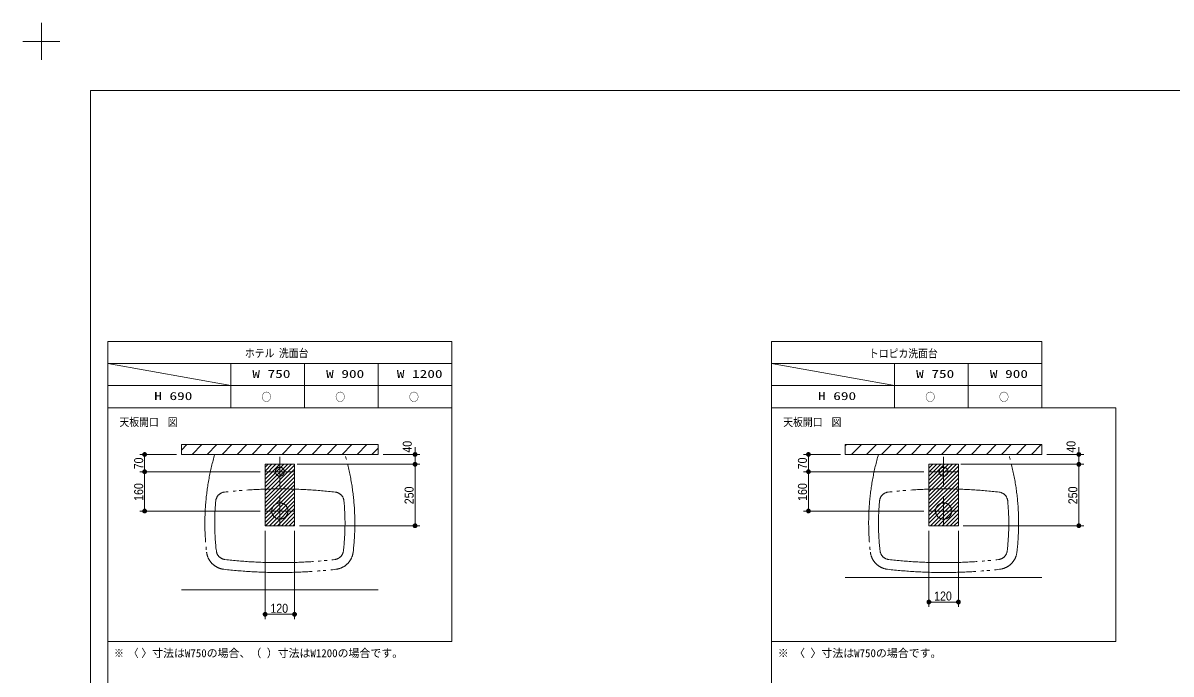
# Model space of a CAD drawing. Units: millimetres, scale not verified. Extents: x -6062 to 6062, y -3045 to 3045.
# Drawn here: x -6062 to -1392, y 397 to 3045 of the extents above; entities that cross this region are included whole.
import ezdxf
from ezdxf.enums import TextEntityAlignment as Align

# ---------------------------------------------------------------- set-up
doc = ezdxf.new("R2010")
doc.units = ezdxf.units.MM
doc.header["$LTSCALE"] = 20
doc.linetypes.add('LONG_DOUBLE_CHAIN', pattern=[21.8, 18, -1, 0.6, -0.6, 0.6, -1])
for name, color, linetype, lineweight in [('0-0_1図面枠', 7, 'Continuous', 9), ('0-1_2寸法-1', 7, 'Continuous', 9), ('0-2_0', 7, 'Continuous', 9), ('0-3_3一般', 7, 'Continuous', 9), ('0-4_2寸法-2', 7, 'Continuous', 9)]:
    doc.layers.add(name, color=color, linetype=linetype, lineweight=lineweight)
doc.styles.add('ＭＳ ゴシック', font='')
doc.styles.add('ＭＳ Ｐゴシック', font='')
doc.styles.get('ＭＳ ゴシック').set_extended_font_data('MS Gothic')
doc.styles.get('ＭＳ Ｐゴシック').set_extended_font_data('MS PGothic')

# ---------------------------------------------------------------- blocks, each defined once
blk = doc.blocks.new('グループ')
at = {"layer": '0-0_1図面枠'}
for p, q in [((-84000, 57900), (-84000, 60900)), ((-85500, 59400), (-82500, 59400))]:
    blk.add_line(p, q, dxfattribs=at)
blk = doc.blocks.new('グループ-2')
at = {"layer": '0-0_1図面枠'}
blk.add_lwpolyline([(-80000, 55400), (80000, 55400), (80000, -55400), (-80000, -55400)], close=True, dxfattribs=at)
blk = doc.blocks.new('図面枠')
at = {"layer": '0-0_1図面枠'}
for name in ['グループ', 'グループ-2']:
    blk.add_blockref(name, (0, 0), dxfattribs=at)
blk = doc.blocks.new('_Dot')
at = {"layer": '0-2_0'}
for p, q in [((-10, 0), (-20, 0)), ((9.78, 2), (-9.78, 2)), ((7.99, 6), (-7.99, 6)), ((9.16, -3.98), (-9.16, -3.98)), ((6, -7.98), (-6, -7.98))]:
    blk.add_line(p, q, dxfattribs=at)
for points in [[(10, 0), (9.92, 1.25), (9.69, 2.49), (9.3, 3.68), (8.76, 4.82), (8.09, 5.88), (7.29, 6.85), (6.37, 7.71), (5.36, 8.44), (4.26, 9.05), (3.09, 9.51), (1.87, 9.82), (0.63, 9.98), (-0.63, 9.98), (-1.87, 9.82), (-3.09, 9.51), (-4.26, 9.05), (-5.36, 8.44), (-6.37, 7.71), (-7.29, 6.85), (-8.09, 5.88), (-8.76, 4.82), (-9.3, 3.68), (-9.69, 2.49), (-9.92, 1.25), (-10, 0), (0, 0)], [(-10, 0), (-9.92, -1.25), (-9.69, -2.49), (-9.3, -3.68), (-8.76, -4.82), (-8.09, -5.88), (-7.29, -6.85), (-6.37, -7.71), (-5.36, -8.44), (-4.26, -9.05), (-3.09, -9.51), (-1.87, -9.82), (-0.63, -9.98), (0.63, -9.98), (1.87, -9.82), (3.09, -9.51), (4.26, -9.05), (5.36, -8.44), (6.37, -7.71), (7.29, -6.85), (8.09, -5.88), (8.76, -4.82), (9.3, -3.68), (9.69, -2.49), (9.92, -1.25), (10, 0), (0, 0)]]:
    blk.add_lwpolyline(points, close=True, dxfattribs=at)

msp = doc.modelspace()

# ---------------------------------------------------------------- linework, layer by layer
at = {"layer": '0-0_1図面枠'}
for p, q in [((-5717.5, 1750), (-5717.5, -2420)), ((-3017.5, 1750), (-3017.5, -2420)), ((-4317.5, 1660), (-5717.5, 1660)), ((-5717.5, 1660), (-5217.5, 1570)), ((-5217.5, 1480), (-5217.5, 1660)), ((-4917.5, 1480), (-4917.5, 1660)), ((-4617.5, 1480), (-4617.5, 1660)), ((-1917.5, 1660), (-3017.5, 1660)), ((-3017.5, 1660), (-2517.5, 1570)), ((-2517.5, 1480), (-2517.5, 1660)), ((-2217.5, 1480), (-2217.5, 1660)), ((-5717.5, 1570), (-4317.5, 1570)), ((-3017.5, 1570), (-1917.5, 1570))]:
    msp.add_line(p, q, dxfattribs=at)
for points in [[(-5717.5, 1750), (-4317.5, 1750), (-4317.5, 1480), (-5717.5, 1480)], [(-3017.5, 1750), (-1917.5, 1750), (-1917.5, 1480), (-3017.5, 1480)], [(-5717.5, 1480), (-4317.5, 1480), (-4317.5, 530), (-5717.5, 530)], [(-3017.5, 1480), (-1617.5, 1480), (-1617.5, 530), (-3017.5, 530)]]:
    msp.add_lwpolyline(points, close=True, dxfattribs=at)
at = {"layer": '0-1_2寸法-1'}
for p, q in [((-5437.5, 1290), (-5587.5, 1290)), ((-5567.5, 1274.99), (-5567.5, 1235.01)), ((-2737.5, 1290), (-2887.5, 1290)), ((-2867.5, 1274.99), (-2867.5, 1235.01)), ((-5097.5, 1220), (-5587.5, 1220)), ((-5097.5, 1220), (-5587.5, 1220)), ((-4937.5, 1250), (-4447.5, 1250)), ((-4467.5, 1015.01), (-4467.5, 1234.99)), ((-2397.5, 1220), (-2887.5, 1220)), ((-2397.5, 1220), (-2887.5, 1220)), ((-2237.5, 1250), (-1747.5, 1250)), ((-1767.5, 1015.01), (-1767.5, 1234.99)), ((-5567.5, 1075.01), (-5567.5, 1204.99)), ((-2867.5, 1075.01), (-2867.5, 1204.99)), ((-5097.5, 1060), (-5587.5, 1060)), ((-2397.5, 1060), (-2887.5, 1060)), ((-4937.5, 1000), (-4447.5, 1000)), ((-2237.5, 1000), (-1747.5, 1000)), ((-5077.5, 980), (-5077.5, 620)), ((-4957.5, 980), (-4957.5, 620)), ((-2377.5, 980), (-2377.5, 670)), ((-2257.5, 980), (-2257.5, 670)), ((-2272.51, 690), (-2362.49, 690)), ((-4972.51, 640), (-5062.49, 640))]:
    msp.add_line(p, q, dxfattribs=at)
at = {"layer": '0-3_3一般'}
for p, q in [((-5417.5, 1307.76), (-5395.26, 1330)), ((-5374.3, 1290), (-5334.3, 1330)), ((-5313.34, 1290), (-5273.34, 1330)), ((-5252.38, 1290), (-5212.38, 1330)), ((-5191.42, 1290), (-5151.42, 1330)), ((-5130.46, 1290), (-5090.46, 1330)), ((-5069.5, 1290), (-5029.5, 1330)), ((-5008.54, 1290), (-4968.54, 1330)), ((-4947.58, 1290), (-4907.58, 1330)), ((-4886.62, 1290), (-4846.62, 1330)), ((-4825.66, 1290), (-4785.66, 1330)), ((-4764.7, 1290), (-4724.7, 1330)), ((-4703.74, 1290), (-4663.74, 1330)), ((-4642.78, 1290), (-4617.5, 1315.28)), ((-2717.5, 1325.52), (-2713.02, 1330)), ((-2692.06, 1290), (-2652.06, 1330)), ((-2631.1, 1290), (-2591.1, 1330)), ((-2570.14, 1290), (-2530.14, 1330)), ((-2509.18, 1290), (-2469.18, 1330)), ((-2448.22, 1290), (-2408.22, 1330)), ((-2387.26, 1290), (-2347.26, 1330)), ((-2326.3, 1290), (-2286.3, 1330)), ((-2265.34, 1290), (-2225.34, 1330)), ((-2204.38, 1290), (-2164.38, 1330)), ((-2143.42, 1290), (-2103.42, 1330)), ((-2082.46, 1290), (-2042.46, 1330)), ((-2021.5, 1290), (-1981.5, 1330)), ((-1960.54, 1290), (-1920.54, 1330)), ((-5417.5, 1290), (-4617.5, 1290)), ((-2717.5, 1290), (-1917.5, 1290)), ((-5077.5, 1238), (-5065.5, 1250)), ((-5077.5, 1222), (-5049.5, 1250)), ((-5077.5, 1206), (-5033.5, 1250)), ((-5077.5, 1190), (-5017.5, 1250)), ((-5077.5, 1174), (-5001.5, 1250)), ((-5077.5, 1158), (-4985.5, 1250)), ((-5077.5, 1142), (-4969.5, 1250)), ((-5077.5, 1126), (-4957.5, 1246)), ((-5077.5, 1110), (-4957.5, 1230)), ((-2377.5, 1234), (-2361.5, 1250)), ((-2377.5, 1218), (-2345.5, 1250)), ((-2377.5, 1202), (-2329.5, 1250)), ((-2377.5, 1186), (-2313.5, 1250)), ((-2377.5, 1170), (-2297.5, 1250)), ((-2377.5, 1154), (-2281.5, 1250)), ((-2377.5, 1138), (-2265.5, 1250)), ((-2377.5, 1122), (-2257.5, 1242)), ((-2377.5, 1106), (-2257.5, 1226)), ((-5077.5, 1094), (-4957.5, 1214)), ((-5077.5, 1078), (-4957.5, 1198)), ((-5077.5, 1062), (-4957.5, 1182)), ((-2377.5, 1090), (-2257.5, 1210)), ((-2377.5, 1074), (-2257.5, 1194)), ((-2377.5, 1058), (-2257.5, 1178)), ((-5077.5, 1046), (-4957.5, 1166)), ((-5077.5, 1030), (-4957.5, 1150)), ((-5077.5, 1014), (-4957.5, 1134)), ((-2377.5, 1042), (-2257.5, 1162)), ((-2377.5, 1026), (-2257.5, 1146)), ((-2377.5, 1010), (-2257.5, 1130)), ((-5075.5, 1000), (-4957.5, 1118)), ((-5059.5, 1000), (-4957.5, 1102)), ((-5043.5, 1000), (-4957.5, 1086)), ((-2371.5, 1000), (-2257.5, 1114)), ((-2355.5, 1000), (-2257.5, 1098)), ((-2339.5, 1000), (-2257.5, 1082)), ((-5027.5, 1000), (-4957.5, 1070)), ((-5011.5, 1000), (-4957.5, 1054)), ((-4995.5, 1000), (-4957.5, 1038)), ((-2323.5, 1000), (-2257.5, 1066)), ((-2307.5, 1000), (-2257.5, 1050)), ((-2291.5, 1000), (-2257.5, 1034)), ((-4979.5, 1000), (-4957.5, 1022)), ((-4963.5, 1000), (-4957.5, 1006)), ((-2275.5, 1000), (-2257.5, 1018)), ((-2259.5, 1000), (-2257.5, 1002)), ((-2717.5, 790), (-1917.5, 790)), ((-5417.5, 740), (-4617.5, 740))]:
    msp.add_line(p, q, dxfattribs=at)
at = {"layer": '0-3_3一般', "linetype": 'LONG_DOUBLE_CHAIN'}
for p, q in [((-4752.5, 1290), (-5282.5, 1290)), ((-5017.5, 1280), (-5017.5, 1160)), ((-2052.5, 1290), (-2582.5, 1290)), ((-2317.5, 1280), (-2317.5, 1160)), ((-5077.5, 1220), (-4957.5, 1220)), ((-2377.5, 1220), (-2257.5, 1220)), ((-5017.5, 1120), (-5017.5, 1000)), ((-2317.5, 1120), (-2317.5, 1000)), ((-5077.5, 1060), (-4957.5, 1060)), ((-2377.5, 1060), (-2257.5, 1060))]:
    msp.add_line(p, q, dxfattribs=at)
at = {"layer": '0-3_3一般'}
for points in [[(-5417.5, 1330), (-4617.5, 1330), (-4617.5, 1290), (-5417.5, 1290)], [(-2717.5, 1330), (-1917.5, 1330), (-1917.5, 1290), (-2717.5, 1290)], [(-5077.5, 1250), (-4957.5, 1250), (-4957.5, 1000), (-5077.5, 1000)], [(-5077.5, 1250), (-4957.5, 1250), (-4957.5, 1000), (-5077.5, 1000)], [(-2377.5, 1250), (-2257.5, 1250), (-2257.5, 1000), (-2377.5, 1000)], [(-2377.5, 1250), (-2257.5, 1250), (-2257.5, 1000), (-2377.5, 1000)]]:
    msp.add_lwpolyline(points, close=True, dxfattribs=at)
at = {"layer": '0-3_3一般', "linetype": 'LONG_DOUBLE_CHAIN'}
for centre, radius in [((-5017.5, 1220), 18), ((-2317.5, 1220), 18), ((-5017.5, 1060), 33), ((-2317.5, 1060), 33)]:
    msp.add_circle(centre, radius, dxfattribs=at)
for centre, radius, start, end in [((-4322.5, 1010), 1000, 163.7398, 186.71047), ((-5712.5, 1010), 1000, 353.28953, 16.2602), ((-1622.5, 1010), 1000, 163.7398, 186.71047), ((-3012.5, 1010), 1000, 353.28953, 16.2602), ((-5238.35, 1097.26), 40, 96.60521, 174.55771), ((-5017.5, -810), 1960, 83.39479, 96.60521), ((-4796.65, 1097.26), 40, 5.44229, 83.39479), ((-2538.35, 1097.26), 40, 96.60521, 174.55771), ((-2317.5, -810), 1960, 83.39479, 96.60521), ((-2096.65, 1097.26), 40, 5.44229, 83.39479), ((-4322.5, 1010), 960, 174.55771, 186.71047), ((-5712.5, 1010), 960, 353.28953, 5.44229), ((-1622.5, 1010), 960, 174.55771, 186.71047), ((-3012.5, 1010), 960, 353.28953, 5.44229), ((-5236.2, 902.5), 80, 186.71047, 263.45954), ((-5236.2, 902.5), 40, 186.71047, 263.45954), ((-4798.8, 902.5), 40, 276.54046, 353.28953), ((-4798.8, 902.5), 80, 276.54046, 353.28953), ((-2536.2, 902.5), 80, 186.71047, 263.45954), ((-2536.2, 902.5), 40, 186.71047, 263.45954), ((-2098.8, 902.5), 40, 276.54046, 353.28953), ((-2098.8, 902.5), 80, 276.54046, 353.28953), ((-5017.5, 2810), 1960, 263.45954, 276.54046), ((-2317.5, 2810), 1960, 263.45954, 276.54046), ((-5017.5, 2810), 2000, 263.45954, 276.54046), ((-2317.5, 2810), 2000, 263.45954, 276.54046)]:
    msp.add_arc(centre, radius, start, end, dxfattribs=at)
at = {"layer": '0-4_2寸法-2'}
for p, q in [((-4467.5, 1305.01), (-4467.5, 1320.01)), ((-1767.5, 1305.01), (-1767.5, 1320.01)), ((-4597.5, 1290), (-4447.5, 1290)), ((-4467.5, 1290), (-4467.5, 1250)), ((-1897.5, 1290), (-1747.5, 1290)), ((-1767.5, 1290), (-1767.5, 1250)), ((-4947.5, 1250), (-4447.5, 1250)), ((-4467.5, 1234.99), (-4467.5, 1219.99)), ((-2247.5, 1250), (-1747.5, 1250)), ((-1767.5, 1234.99), (-1767.5, 1219.99))]:
    msp.add_line(p, q, dxfattribs=at)

# ---------------------------------------------------------------- block references
at = {"layer": '0-0_1図面枠', "xscale": 0.05, "yscale": 0.05}
msp.add_blockref('図面枠', (-1787.5, 0), dxfattribs=at)
at = {"layer": '0-1_2寸法-1', "xscale": 0.7503418, "yscale": 0.7503418}
for p, rotation in [((-5567.5, 1290), 90), ((-2867.5, 1290), 90), ((-5567.5, 1220), 270), ((-5567.5, 1220), 90), ((-4467.5, 1250), 90), ((-2867.5, 1220), 270), ((-2867.5, 1220), 90), ((-1767.5, 1250), 90), ((-5567.5, 1060), 270), ((-2867.5, 1060), 270), ((-4467.5, 1000), 270), ((-1767.5, 1000), 270), ((-2377.5, 690), 180), ((-5077.5, 640), 180)]:
    msp.add_blockref('_Dot', p, dxfattribs=dict(at, rotation=rotation))
for p in [(-2257.5, 690), (-4957.5, 640)]:
    msp.add_blockref('_Dot', p, dxfattribs=at)
at = {"layer": '0-4_2寸法-2', "xscale": 0.7503418, "yscale": 0.7503418}
for p, rotation in [((-4467.5, 1290), 270), ((-1767.5, 1290), 270), ((-4467.5, 1250), 90), ((-1767.5, 1250), 90)]:
    msp.add_blockref('_Dot', p, dxfattribs=dict(at, rotation=rotation))

# ---------------------------------------------------------------- texts
at = {"layer": '0-0_1図面枠', "style": 'ＭＳ ゴシック'}
for s, width, p in [('ホテル', 0.9, (-5159.45, 1675.81)), ('洗面台', 0.9, (-5021.34, 1675.81)), ('トロピカ洗面台', 0.9, (-2621.09, 1674.66)), ('W 750', 1.4, (-5129.45, 1591.59)), ('W 900', 1.4, (-4829.45, 1591.59)), ('W 1200', 1.4, (-4541.75, 1591.59)), ('W 750', 1.4, (-2429.45, 1591.59)), ('W 900', 1.4, (-2129.45, 1591.59)), ('H 690', 1.4, (-5528.49, 1501.59)), ('○', 0.9, (-5092.09, 1497.53)), ('○', 0.9, (-4792.09, 1497.53)), ('○', 0.9, (-4492.09, 1497.53)), ('H 690', 1.4, (-2828.49, 1501.59)), ('○', 0.9, (-2392.09, 1497.53)), ('○', 0.9, (-2092.09, 1497.53)), ('天板開口', 0.9, (-5670, 1395.64)), ('図', 0.9, (-5473.27, 1395.64)), ('天板開口', 0.9, (-2970, 1395.64)), ('図', 0.9, (-2773.27, 1395.64)), ('※ 〈', 0.9, (-5692.1, 455.81))]:
    msp.add_text(s, height=32.55, dxfattribs=dict(at, width=width)).set_placement(p, align=Align.BOTTOM_LEFT)
for s, p in [(' 〉寸法はW750の場合、（ ）寸法はW1200の場合です。', (-5603.34, 455.81)), ('※ 〈 〉寸法はW750の場合です。', (-2992.1, 455.81))]:
    msp.add_text(s, height=32.55, dxfattribs=at).set_placement(p, align=Align.BOTTOM_LEFT)
at = {"layer": '0-1_2寸法-1', "style": 'ＭＳ Ｐゴシック', "width": 0.9}
for s, p in [('70', (-5562.54, 1229.63)), ('70', (-2862.54, 1229.63)), ('160', (-5562.54, 1101.39)), ('160', (-2862.54, 1101.39)), ('250', (-4462.54, 1087.72)), ('250', (-1762.54, 1087.72))]:
    msp.add_text(s, height=36.66, rotation=90, dxfattribs=at).set_placement(p, align=Align.BOTTOM_LEFT)
for p in [(-2356.11, 685.04), (-5056.11, 635.04)]:
    msp.add_text('120', height=36.66, dxfattribs=at).set_placement(p, align=Align.BOTTOM_LEFT)
at = {"layer": '0-4_2寸法-2', "style": 'ＭＳ Ｐゴシック', "width": 0.9}
for p in [(-4469.98, 1297.41), (-1769.98, 1297.41)]:
    msp.add_text('40', height=36.66, rotation=90, dxfattribs=at).set_placement(p, align=Align.BOTTOM_LEFT)

doc.saveas('drawing.dxf')
